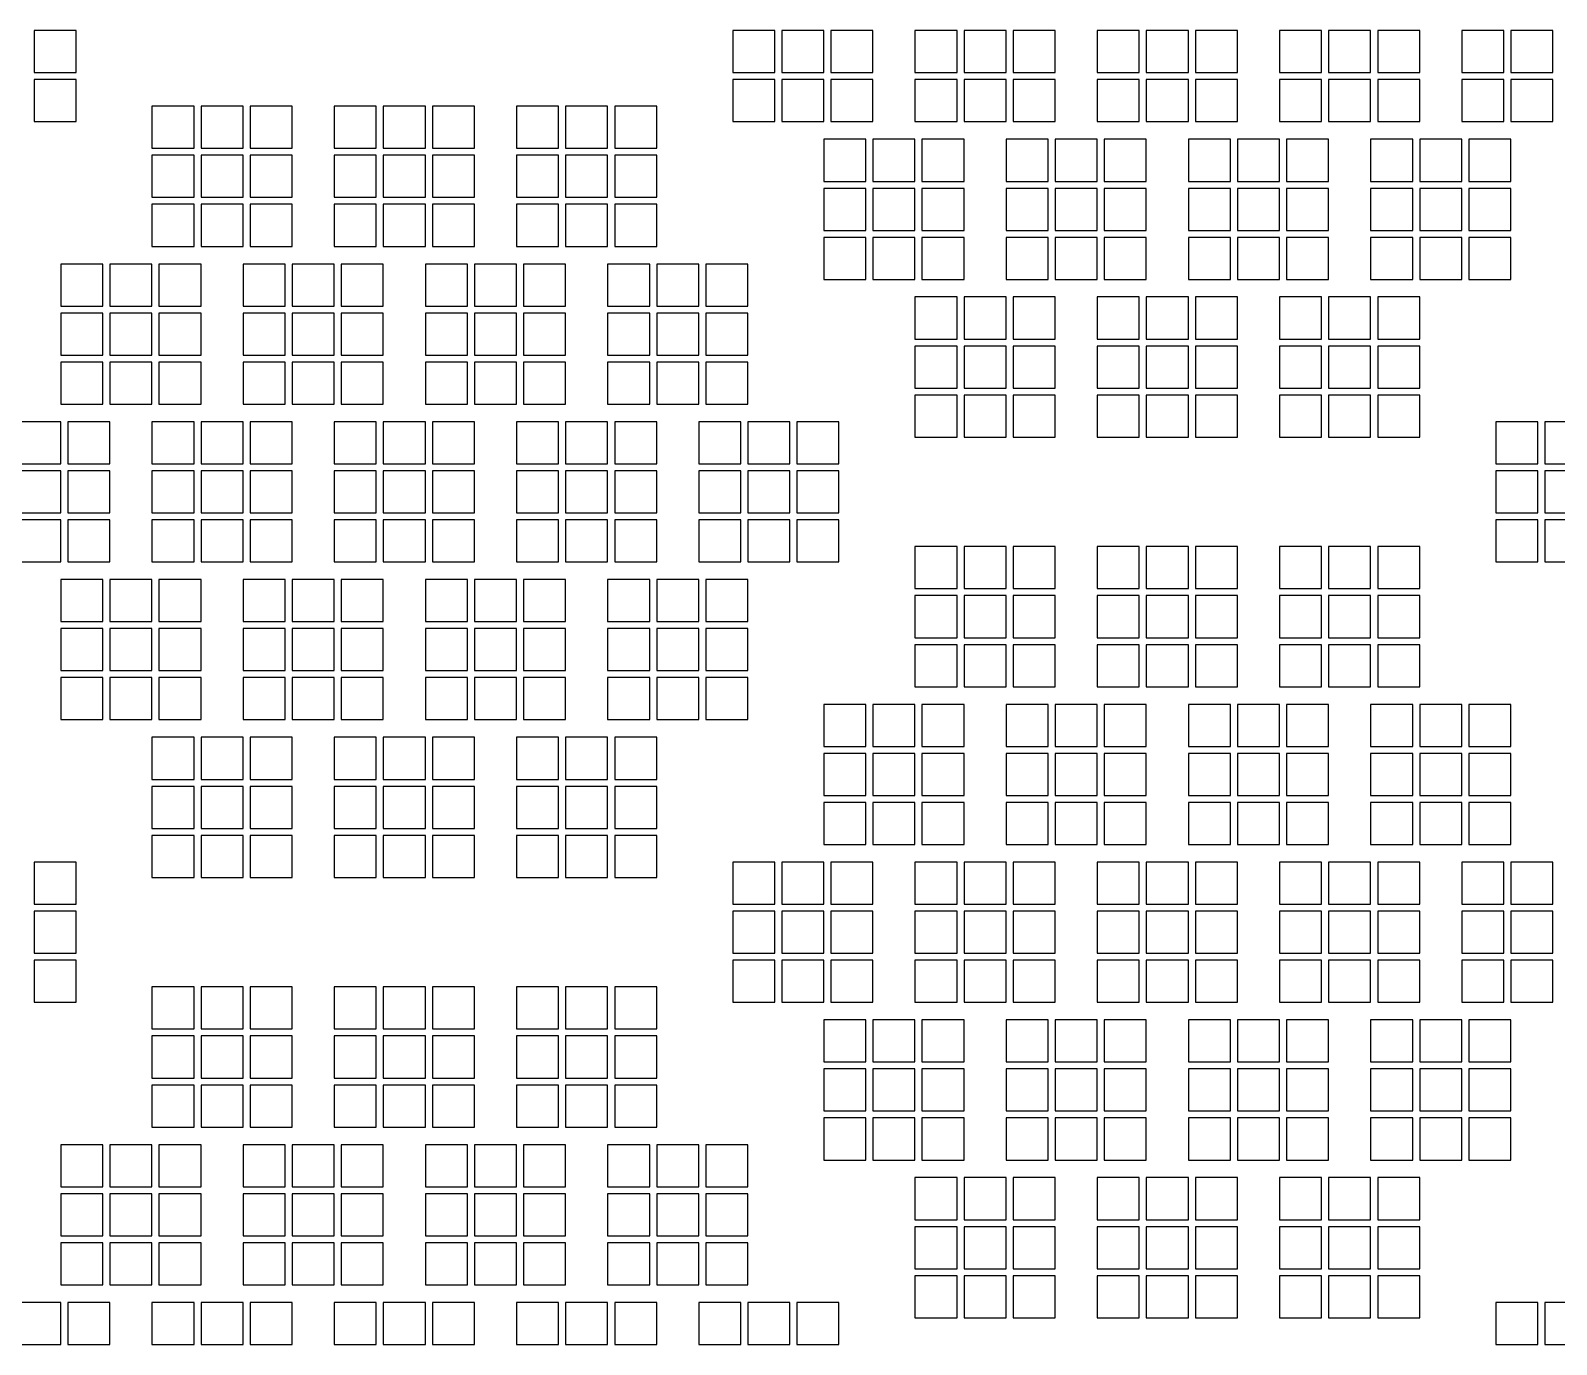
# Model space of a CAD drawing. Extents: x -49 to 54, y -38 to 38.
# Drawn here: x -21.71 to -10.83, y 8.05 to 17.43 of the extents above; entities that cross this region are included whole.
import ezdxf

# ---------------------------------------------------------------- set-up
doc = ezdxf.new("R2010")
doc.units = 0
doc.layers.add('BACK_LAYER', color=5, linetype='CONTINUOUS')

msp = doc.modelspace()

# ---------------------------------------------------------------- linework, layer by layer
at = {"layer": 'BACK_LAYER'}
for points in [[(-21.688, 17.13), (-21.388, 17.13), (-21.388, 17.43), (-21.688, 17.43)], [(-16.705, 17.13), (-16.405, 17.13), (-16.405, 17.43), (-16.705, 17.43)], [(-16.355, 17.13), (-16.055, 17.13), (-16.055, 17.43), (-16.355, 17.43)], [(-16.005, 17.13), (-15.705, 17.13), (-15.705, 17.43), (-16.005, 17.43)], [(-15.405, 17.13), (-15.105, 17.13), (-15.105, 17.43), (-15.405, 17.43)], [(-15.055, 17.13), (-14.755, 17.13), (-14.755, 17.43), (-15.055, 17.43)], [(-14.705, 17.13), (-14.405, 17.13), (-14.405, 17.43), (-14.705, 17.43)], [(-14.105, 17.13), (-13.805, 17.13), (-13.805, 17.43), (-14.105, 17.43)], [(-13.755, 17.13), (-13.455, 17.13), (-13.455, 17.43), (-13.755, 17.43)], [(-13.405, 17.13), (-13.105, 17.13), (-13.105, 17.43), (-13.405, 17.43)], [(-12.805, 17.13), (-12.505, 17.13), (-12.505, 17.43), (-12.805, 17.43)], [(-12.455, 17.13), (-12.155, 17.13), (-12.155, 17.43), (-12.455, 17.43)], [(-12.105, 17.13), (-11.805, 17.13), (-11.805, 17.43), (-12.105, 17.43)], [(-11.505, 17.13), (-11.205, 17.13), (-11.205, 17.43), (-11.505, 17.43)], [(-11.155, 17.13), (-10.855, 17.13), (-10.855, 17.43), (-11.155, 17.43)], [(-21.688, 16.78), (-21.388, 16.78), (-21.388, 17.08), (-21.688, 17.08)], [(-16.705, 16.78), (-16.405, 16.78), (-16.405, 17.08), (-16.705, 17.08)], [(-16.355, 16.78), (-16.055, 16.78), (-16.055, 17.08), (-16.355, 17.08)], [(-16.005, 16.78), (-15.705, 16.78), (-15.705, 17.08), (-16.005, 17.08)], [(-15.405, 16.78), (-15.105, 16.78), (-15.105, 17.08), (-15.405, 17.08)], [(-15.055, 16.78), (-14.755, 16.78), (-14.755, 17.08), (-15.055, 17.08)], [(-14.705, 16.78), (-14.405, 16.78), (-14.405, 17.08), (-14.705, 17.08)], [(-14.105, 16.78), (-13.805, 16.78), (-13.805, 17.08), (-14.105, 17.08)], [(-13.755, 16.78), (-13.455, 16.78), (-13.455, 17.08), (-13.755, 17.08)], [(-13.405, 16.78), (-13.105, 16.78), (-13.105, 17.08), (-13.405, 17.08)], [(-12.805, 16.78), (-12.505, 16.78), (-12.505, 17.08), (-12.805, 17.08)], [(-12.455, 16.78), (-12.155, 16.78), (-12.155, 17.08), (-12.455, 17.08)], [(-12.105, 16.78), (-11.805, 16.78), (-11.805, 17.08), (-12.105, 17.08)], [(-11.505, 16.78), (-11.205, 16.78), (-11.205, 17.08), (-11.505, 17.08)], [(-11.155, 16.78), (-10.855, 16.78), (-10.855, 17.08), (-11.155, 17.08)], [(-20.847, 16.59), (-20.547, 16.59), (-20.547, 16.89), (-20.847, 16.89)], [(-20.497, 16.59), (-20.197, 16.59), (-20.197, 16.89), (-20.497, 16.89)], [(-20.147, 16.59), (-19.847, 16.59), (-19.847, 16.89), (-20.147, 16.89)], [(-19.547, 16.59), (-19.247, 16.59), (-19.247, 16.89), (-19.547, 16.89)], [(-19.197, 16.59), (-18.897, 16.59), (-18.897, 16.89), (-19.197, 16.89)], [(-18.847, 16.59), (-18.547, 16.59), (-18.547, 16.89), (-18.847, 16.89)], [(-18.247, 16.59), (-17.947, 16.59), (-17.947, 16.89), (-18.247, 16.89)], [(-17.897, 16.59), (-17.597, 16.59), (-17.597, 16.89), (-17.897, 16.89)], [(-17.547, 16.59), (-17.247, 16.59), (-17.247, 16.89), (-17.547, 16.89)], [(-16.055, 16.354), (-15.755, 16.354), (-15.755, 16.654), (-16.055, 16.654)], [(-15.705, 16.354), (-15.405, 16.354), (-15.405, 16.654), (-15.705, 16.654)], [(-15.355, 16.354), (-15.055, 16.354), (-15.055, 16.654), (-15.355, 16.654)], [(-14.755, 16.354), (-14.455, 16.354), (-14.455, 16.654), (-14.755, 16.654)], [(-14.405, 16.354), (-14.105, 16.354), (-14.105, 16.654), (-14.405, 16.654)], [(-14.055, 16.354), (-13.755, 16.354), (-13.755, 16.654), (-14.055, 16.654)], [(-13.455, 16.354), (-13.155, 16.354), (-13.155, 16.654), (-13.455, 16.654)], [(-13.105, 16.354), (-12.805, 16.354), (-12.805, 16.654), (-13.105, 16.654)], [(-12.755, 16.354), (-12.455, 16.354), (-12.455, 16.654), (-12.755, 16.654)], [(-12.155, 16.354), (-11.855, 16.354), (-11.855, 16.654), (-12.155, 16.654)], [(-11.805, 16.354), (-11.505, 16.354), (-11.505, 16.654), (-11.805, 16.654)], [(-11.455, 16.354), (-11.155, 16.354), (-11.155, 16.654), (-11.455, 16.654)], [(-20.847, 16.24), (-20.547, 16.24), (-20.547, 16.54), (-20.847, 16.54)], [(-20.497, 16.24), (-20.197, 16.24), (-20.197, 16.54), (-20.497, 16.54)], [(-20.147, 16.24), (-19.847, 16.24), (-19.847, 16.54), (-20.147, 16.54)], [(-19.547, 16.24), (-19.247, 16.24), (-19.247, 16.54), (-19.547, 16.54)], [(-19.197, 16.24), (-18.897, 16.24), (-18.897, 16.54), (-19.197, 16.54)], [(-18.847, 16.24), (-18.547, 16.24), (-18.547, 16.54), (-18.847, 16.54)], [(-18.247, 16.24), (-17.947, 16.24), (-17.947, 16.54), (-18.247, 16.54)], [(-17.897, 16.24), (-17.597, 16.24), (-17.597, 16.54), (-17.897, 16.54)], [(-17.547, 16.24), (-17.247, 16.24), (-17.247, 16.54), (-17.547, 16.54)], [(-16.055, 16.004), (-15.755, 16.004), (-15.755, 16.304), (-16.055, 16.304)], [(-15.705, 16.004), (-15.405, 16.004), (-15.405, 16.304), (-15.705, 16.304)], [(-15.355, 16.004), (-15.055, 16.004), (-15.055, 16.304), (-15.355, 16.304)], [(-14.755, 16.004), (-14.455, 16.004), (-14.455, 16.304), (-14.755, 16.304)], [(-14.405, 16.004), (-14.105, 16.004), (-14.105, 16.304), (-14.405, 16.304)], [(-14.055, 16.004), (-13.755, 16.004), (-13.755, 16.304), (-14.055, 16.304)], [(-13.455, 16.004), (-13.155, 16.004), (-13.155, 16.304), (-13.455, 16.304)], [(-13.105, 16.004), (-12.805, 16.004), (-12.805, 16.304), (-13.105, 16.304)], [(-12.755, 16.004), (-12.455, 16.004), (-12.455, 16.304), (-12.755, 16.304)], [(-12.155, 16.004), (-11.855, 16.004), (-11.855, 16.304), (-12.155, 16.304)], [(-11.805, 16.004), (-11.505, 16.004), (-11.505, 16.304), (-11.805, 16.304)], [(-11.455, 16.004), (-11.155, 16.004), (-11.155, 16.304), (-11.455, 16.304)], [(-20.847, 15.89), (-20.547, 15.89), (-20.547, 16.19), (-20.847, 16.19)], [(-20.497, 15.89), (-20.197, 15.89), (-20.197, 16.19), (-20.497, 16.19)], [(-20.147, 15.89), (-19.847, 15.89), (-19.847, 16.19), (-20.147, 16.19)], [(-19.547, 15.89), (-19.247, 15.89), (-19.247, 16.19), (-19.547, 16.19)], [(-19.197, 15.89), (-18.897, 15.89), (-18.897, 16.19), (-19.197, 16.19)], [(-18.847, 15.89), (-18.547, 15.89), (-18.547, 16.19), (-18.847, 16.19)], [(-18.247, 15.89), (-17.947, 15.89), (-17.947, 16.19), (-18.247, 16.19)], [(-17.897, 15.89), (-17.597, 15.89), (-17.597, 16.19), (-17.897, 16.19)], [(-17.547, 15.89), (-17.247, 15.89), (-17.247, 16.19), (-17.547, 16.19)], [(-16.055, 15.654), (-15.755, 15.654), (-15.755, 15.954), (-16.055, 15.954)], [(-15.705, 15.654), (-15.405, 15.654), (-15.405, 15.954), (-15.705, 15.954)], [(-15.355, 15.654), (-15.055, 15.654), (-15.055, 15.954), (-15.355, 15.954)], [(-14.755, 15.654), (-14.455, 15.654), (-14.455, 15.954), (-14.755, 15.954)], [(-14.405, 15.654), (-14.105, 15.654), (-14.105, 15.954), (-14.405, 15.954)], [(-14.055, 15.654), (-13.755, 15.654), (-13.755, 15.954), (-14.055, 15.954)], [(-13.455, 15.654), (-13.155, 15.654), (-13.155, 15.954), (-13.455, 15.954)], [(-13.105, 15.654), (-12.805, 15.654), (-12.805, 15.954), (-13.105, 15.954)], [(-12.755, 15.654), (-12.455, 15.654), (-12.455, 15.954), (-12.755, 15.954)], [(-12.155, 15.654), (-11.855, 15.654), (-11.855, 15.954), (-12.155, 15.954)], [(-11.805, 15.654), (-11.505, 15.654), (-11.505, 15.954), (-11.805, 15.954)], [(-11.455, 15.654), (-11.155, 15.654), (-11.155, 15.954), (-11.455, 15.954)], [(-21.497, 15.464), (-21.197, 15.464), (-21.197, 15.764), (-21.497, 15.764)], [(-21.147, 15.464), (-20.847, 15.464), (-20.847, 15.764), (-21.147, 15.764)], [(-20.797, 15.464), (-20.497, 15.464), (-20.497, 15.764), (-20.797, 15.764)], [(-20.197, 15.464), (-19.897, 15.464), (-19.897, 15.764), (-20.197, 15.764)], [(-19.847, 15.464), (-19.547, 15.464), (-19.547, 15.764), (-19.847, 15.764)], [(-19.497, 15.464), (-19.197, 15.464), (-19.197, 15.764), (-19.497, 15.764)], [(-18.897, 15.464), (-18.597, 15.464), (-18.597, 15.764), (-18.897, 15.764)], [(-18.547, 15.464), (-18.247, 15.464), (-18.247, 15.764), (-18.547, 15.764)], [(-18.197, 15.464), (-17.897, 15.464), (-17.897, 15.764), (-18.197, 15.764)], [(-17.597, 15.464), (-17.297, 15.464), (-17.297, 15.764), (-17.597, 15.764)], [(-17.247, 15.464), (-16.947, 15.464), (-16.947, 15.764), (-17.247, 15.764)], [(-16.897, 15.464), (-16.597, 15.464), (-16.597, 15.764), (-16.897, 15.764)], [(-15.405, 15.229), (-15.105, 15.229), (-15.105, 15.529), (-15.405, 15.529)], [(-15.055, 15.229), (-14.755, 15.229), (-14.755, 15.529), (-15.055, 15.529)], [(-14.705, 15.229), (-14.405, 15.229), (-14.405, 15.529), (-14.705, 15.529)], [(-14.105, 15.229), (-13.805, 15.229), (-13.805, 15.529), (-14.105, 15.529)], [(-13.755, 15.229), (-13.455, 15.229), (-13.455, 15.529), (-13.755, 15.529)], [(-13.405, 15.229), (-13.105, 15.229), (-13.105, 15.529), (-13.405, 15.529)], [(-12.805, 15.229), (-12.505, 15.229), (-12.505, 15.529), (-12.805, 15.529)], [(-12.455, 15.229), (-12.155, 15.229), (-12.155, 15.529), (-12.455, 15.529)], [(-12.105, 15.229), (-11.805, 15.229), (-11.805, 15.529), (-12.105, 15.529)], [(-21.497, 15.114), (-21.197, 15.114), (-21.197, 15.414), (-21.497, 15.414)], [(-21.147, 15.114), (-20.847, 15.114), (-20.847, 15.414), (-21.147, 15.414)], [(-20.797, 15.114), (-20.497, 15.114), (-20.497, 15.414), (-20.797, 15.414)], [(-20.197, 15.114), (-19.897, 15.114), (-19.897, 15.414), (-20.197, 15.414)], [(-19.847, 15.114), (-19.547, 15.114), (-19.547, 15.414), (-19.847, 15.414)], [(-19.497, 15.114), (-19.197, 15.114), (-19.197, 15.414), (-19.497, 15.414)], [(-18.897, 15.114), (-18.597, 15.114), (-18.597, 15.414), (-18.897, 15.414)], [(-18.547, 15.114), (-18.247, 15.114), (-18.247, 15.414), (-18.547, 15.414)], [(-18.197, 15.114), (-17.897, 15.114), (-17.897, 15.414), (-18.197, 15.414)], [(-17.597, 15.114), (-17.297, 15.114), (-17.297, 15.414), (-17.597, 15.414)], [(-17.247, 15.114), (-16.947, 15.114), (-16.947, 15.414), (-17.247, 15.414)], [(-16.897, 15.114), (-16.597, 15.114), (-16.597, 15.414), (-16.897, 15.414)], [(-15.405, 14.879), (-15.105, 14.879), (-15.105, 15.179), (-15.405, 15.179)], [(-15.055, 14.879), (-14.755, 14.879), (-14.755, 15.179), (-15.055, 15.179)], [(-14.705, 14.879), (-14.405, 14.879), (-14.405, 15.179), (-14.705, 15.179)], [(-14.105, 14.879), (-13.805, 14.879), (-13.805, 15.179), (-14.105, 15.179)], [(-13.755, 14.879), (-13.455, 14.879), (-13.455, 15.179), (-13.755, 15.179)], [(-13.405, 14.879), (-13.105, 14.879), (-13.105, 15.179), (-13.405, 15.179)], [(-12.805, 14.879), (-12.505, 14.879), (-12.505, 15.179), (-12.805, 15.179)], [(-12.455, 14.879), (-12.155, 14.879), (-12.155, 15.179), (-12.455, 15.179)], [(-12.105, 14.879), (-11.805, 14.879), (-11.805, 15.179), (-12.105, 15.179)], [(-21.497, 14.764), (-21.197, 14.764), (-21.197, 15.064), (-21.497, 15.064)], [(-21.147, 14.764), (-20.847, 14.764), (-20.847, 15.064), (-21.147, 15.064)], [(-20.797, 14.764), (-20.497, 14.764), (-20.497, 15.064), (-20.797, 15.064)], [(-20.197, 14.764), (-19.897, 14.764), (-19.897, 15.064), (-20.197, 15.064)], [(-19.847, 14.764), (-19.547, 14.764), (-19.547, 15.064), (-19.847, 15.064)], [(-19.497, 14.764), (-19.197, 14.764), (-19.197, 15.064), (-19.497, 15.064)], [(-18.897, 14.764), (-18.597, 14.764), (-18.597, 15.064), (-18.897, 15.064)], [(-18.547, 14.764), (-18.247, 14.764), (-18.247, 15.064), (-18.547, 15.064)], [(-18.197, 14.764), (-17.897, 14.764), (-17.897, 15.064), (-18.197, 15.064)], [(-17.597, 14.764), (-17.297, 14.764), (-17.297, 15.064), (-17.597, 15.064)], [(-17.247, 14.764), (-16.947, 14.764), (-16.947, 15.064), (-17.247, 15.064)], [(-16.897, 14.764), (-16.597, 14.764), (-16.597, 15.064), (-16.897, 15.064)], [(-15.405, 14.529), (-15.105, 14.529), (-15.105, 14.829), (-15.405, 14.829)], [(-15.055, 14.529), (-14.755, 14.529), (-14.755, 14.829), (-15.055, 14.829)], [(-14.705, 14.529), (-14.405, 14.529), (-14.405, 14.829), (-14.705, 14.829)], [(-14.105, 14.529), (-13.805, 14.529), (-13.805, 14.829), (-14.105, 14.829)], [(-13.755, 14.529), (-13.455, 14.529), (-13.455, 14.829), (-13.755, 14.829)], [(-13.405, 14.529), (-13.105, 14.529), (-13.105, 14.829), (-13.405, 14.829)], [(-12.805, 14.529), (-12.505, 14.529), (-12.505, 14.829), (-12.805, 14.829)], [(-12.455, 14.529), (-12.155, 14.529), (-12.155, 14.829), (-12.455, 14.829)], [(-12.105, 14.529), (-11.805, 14.529), (-11.805, 14.829), (-12.105, 14.829)], [(-21.797, 14.338), (-21.497, 14.338), (-21.497, 14.638), (-21.797, 14.638)], [(-21.447, 14.338), (-21.147, 14.338), (-21.147, 14.638), (-21.447, 14.638)], [(-20.847, 14.338), (-20.547, 14.338), (-20.547, 14.638), (-20.847, 14.638)], [(-20.497, 14.338), (-20.197, 14.338), (-20.197, 14.638), (-20.497, 14.638)], [(-20.147, 14.338), (-19.847, 14.338), (-19.847, 14.638), (-20.147, 14.638)], [(-19.547, 14.338), (-19.247, 14.338), (-19.247, 14.638), (-19.547, 14.638)], [(-19.197, 14.338), (-18.897, 14.338), (-18.897, 14.638), (-19.197, 14.638)], [(-18.847, 14.338), (-18.547, 14.338), (-18.547, 14.638), (-18.847, 14.638)], [(-18.247, 14.338), (-17.947, 14.338), (-17.947, 14.638), (-18.247, 14.638)], [(-17.897, 14.338), (-17.597, 14.338), (-17.597, 14.638), (-17.897, 14.638)], [(-17.547, 14.338), (-17.247, 14.338), (-17.247, 14.638), (-17.547, 14.638)], [(-16.947, 14.338), (-16.647, 14.338), (-16.647, 14.638), (-16.947, 14.638)], [(-16.597, 14.338), (-16.297, 14.338), (-16.297, 14.638), (-16.597, 14.638)], [(-16.247, 14.338), (-15.947, 14.338), (-15.947, 14.638), (-16.247, 14.638)], [(-11.263, 14.338), (-10.963, 14.338), (-10.963, 14.638), (-11.263, 14.638)], [(-10.913, 14.338), (-10.613, 14.338), (-10.613, 14.638), (-10.913, 14.638)], [(-21.797, 13.988), (-21.497, 13.988), (-21.497, 14.288), (-21.797, 14.288)], [(-21.447, 13.988), (-21.147, 13.988), (-21.147, 14.288), (-21.447, 14.288)], [(-20.847, 13.988), (-20.547, 13.988), (-20.547, 14.288), (-20.847, 14.288)], [(-20.497, 13.988), (-20.197, 13.988), (-20.197, 14.288), (-20.497, 14.288)], [(-20.147, 13.988), (-19.847, 13.988), (-19.847, 14.288), (-20.147, 14.288)], [(-19.547, 13.988), (-19.247, 13.988), (-19.247, 14.288), (-19.547, 14.288)], [(-19.197, 13.988), (-18.897, 13.988), (-18.897, 14.288), (-19.197, 14.288)], [(-18.847, 13.988), (-18.547, 13.988), (-18.547, 14.288), (-18.847, 14.288)], [(-18.247, 13.988), (-17.947, 13.988), (-17.947, 14.288), (-18.247, 14.288)], [(-17.897, 13.988), (-17.597, 13.988), (-17.597, 14.288), (-17.897, 14.288)], [(-17.547, 13.988), (-17.247, 13.988), (-17.247, 14.288), (-17.547, 14.288)], [(-16.947, 13.988), (-16.647, 13.988), (-16.647, 14.288), (-16.947, 14.288)], [(-16.597, 13.988), (-16.297, 13.988), (-16.297, 14.288), (-16.597, 14.288)], [(-16.247, 13.988), (-15.947, 13.988), (-15.947, 14.288), (-16.247, 14.288)], [(-11.263, 13.988), (-10.963, 13.988), (-10.963, 14.288), (-11.263, 14.288)], [(-10.913, 13.988), (-10.613, 13.988), (-10.613, 14.288), (-10.913, 14.288)], [(-21.797, 13.638), (-21.497, 13.638), (-21.497, 13.938), (-21.797, 13.938)], [(-21.447, 13.638), (-21.147, 13.638), (-21.147, 13.938), (-21.447, 13.938)], [(-20.847, 13.638), (-20.547, 13.638), (-20.547, 13.938), (-20.847, 13.938)], [(-20.497, 13.638), (-20.197, 13.638), (-20.197, 13.938), (-20.497, 13.938)], [(-20.147, 13.638), (-19.847, 13.638), (-19.847, 13.938), (-20.147, 13.938)], [(-19.547, 13.638), (-19.247, 13.638), (-19.247, 13.938), (-19.547, 13.938)], [(-19.197, 13.638), (-18.897, 13.638), (-18.897, 13.938), (-19.197, 13.938)], [(-18.847, 13.638), (-18.547, 13.638), (-18.547, 13.938), (-18.847, 13.938)], [(-18.247, 13.638), (-17.947, 13.638), (-17.947, 13.938), (-18.247, 13.938)], [(-17.897, 13.638), (-17.597, 13.638), (-17.597, 13.938), (-17.897, 13.938)], [(-17.547, 13.638), (-17.247, 13.638), (-17.247, 13.938), (-17.547, 13.938)], [(-16.947, 13.638), (-16.647, 13.638), (-16.647, 13.938), (-16.947, 13.938)], [(-16.597, 13.638), (-16.297, 13.638), (-16.297, 13.938), (-16.597, 13.938)], [(-16.247, 13.638), (-15.947, 13.638), (-15.947, 13.938), (-16.247, 13.938)], [(-11.263, 13.638), (-10.963, 13.638), (-10.963, 13.938), (-11.263, 13.938)], [(-10.913, 13.638), (-10.613, 13.638), (-10.613, 13.938), (-10.913, 13.938)], [(-15.405, 13.448), (-15.105, 13.448), (-15.105, 13.748), (-15.405, 13.748)], [(-15.055, 13.448), (-14.755, 13.448), (-14.755, 13.748), (-15.055, 13.748)], [(-14.705, 13.448), (-14.405, 13.448), (-14.405, 13.748), (-14.705, 13.748)], [(-14.105, 13.448), (-13.805, 13.448), (-13.805, 13.748), (-14.105, 13.748)], [(-13.755, 13.448), (-13.455, 13.448), (-13.455, 13.748), (-13.755, 13.748)], [(-13.405, 13.448), (-13.105, 13.448), (-13.105, 13.748), (-13.405, 13.748)], [(-12.805, 13.448), (-12.505, 13.448), (-12.505, 13.748), (-12.805, 13.748)], [(-12.455, 13.448), (-12.155, 13.448), (-12.155, 13.748), (-12.455, 13.748)], [(-12.105, 13.448), (-11.805, 13.448), (-11.805, 13.748), (-12.105, 13.748)], [(-21.497, 13.213), (-21.197, 13.213), (-21.197, 13.513), (-21.497, 13.513)], [(-21.147, 13.213), (-20.847, 13.213), (-20.847, 13.513), (-21.147, 13.513)], [(-20.797, 13.213), (-20.497, 13.213), (-20.497, 13.513), (-20.797, 13.513)], [(-20.197, 13.213), (-19.897, 13.213), (-19.897, 13.513), (-20.197, 13.513)], [(-19.847, 13.213), (-19.547, 13.213), (-19.547, 13.513), (-19.847, 13.513)], [(-19.497, 13.213), (-19.197, 13.213), (-19.197, 13.513), (-19.497, 13.513)], [(-18.897, 13.213), (-18.597, 13.213), (-18.597, 13.513), (-18.897, 13.513)], [(-18.547, 13.213), (-18.247, 13.213), (-18.247, 13.513), (-18.547, 13.513)], [(-18.197, 13.213), (-17.897, 13.213), (-17.897, 13.513), (-18.197, 13.513)], [(-17.597, 13.213), (-17.297, 13.213), (-17.297, 13.513), (-17.597, 13.513)], [(-17.247, 13.213), (-16.947, 13.213), (-16.947, 13.513), (-17.247, 13.513)], [(-16.897, 13.213), (-16.597, 13.213), (-16.597, 13.513), (-16.897, 13.513)], [(-15.405, 13.098), (-15.105, 13.098), (-15.105, 13.398), (-15.405, 13.398)], [(-15.055, 13.098), (-14.755, 13.098), (-14.755, 13.398), (-15.055, 13.398)], [(-14.705, 13.098), (-14.405, 13.098), (-14.405, 13.398), (-14.705, 13.398)], [(-14.105, 13.098), (-13.805, 13.098), (-13.805, 13.398), (-14.105, 13.398)], [(-13.755, 13.098), (-13.455, 13.098), (-13.455, 13.398), (-13.755, 13.398)], [(-13.405, 13.098), (-13.105, 13.098), (-13.105, 13.398), (-13.405, 13.398)], [(-12.805, 13.098), (-12.505, 13.098), (-12.505, 13.398), (-12.805, 13.398)], [(-12.455, 13.098), (-12.155, 13.098), (-12.155, 13.398), (-12.455, 13.398)], [(-12.105, 13.098), (-11.805, 13.098), (-11.805, 13.398), (-12.105, 13.398)], [(-21.497, 12.863), (-21.197, 12.863), (-21.197, 13.163), (-21.497, 13.163)], [(-21.147, 12.863), (-20.847, 12.863), (-20.847, 13.163), (-21.147, 13.163)], [(-20.797, 12.863), (-20.497, 12.863), (-20.497, 13.163), (-20.797, 13.163)], [(-20.197, 12.863), (-19.897, 12.863), (-19.897, 13.163), (-20.197, 13.163)], [(-19.847, 12.863), (-19.547, 12.863), (-19.547, 13.163), (-19.847, 13.163)], [(-19.497, 12.863), (-19.197, 12.863), (-19.197, 13.163), (-19.497, 13.163)], [(-18.897, 12.863), (-18.597, 12.863), (-18.597, 13.163), (-18.897, 13.163)], [(-18.547, 12.863), (-18.247, 12.863), (-18.247, 13.163), (-18.547, 13.163)], [(-18.197, 12.863), (-17.897, 12.863), (-17.897, 13.163), (-18.197, 13.163)], [(-17.597, 12.863), (-17.297, 12.863), (-17.297, 13.163), (-17.597, 13.163)], [(-17.247, 12.863), (-16.947, 12.863), (-16.947, 13.163), (-17.247, 13.163)], [(-16.897, 12.863), (-16.597, 12.863), (-16.597, 13.163), (-16.897, 13.163)], [(-15.405, 12.748), (-15.105, 12.748), (-15.105, 13.048), (-15.405, 13.048)], [(-15.055, 12.748), (-14.755, 12.748), (-14.755, 13.048), (-15.055, 13.048)], [(-14.705, 12.748), (-14.405, 12.748), (-14.405, 13.048), (-14.705, 13.048)], [(-14.105, 12.748), (-13.805, 12.748), (-13.805, 13.048), (-14.105, 13.048)], [(-13.755, 12.748), (-13.455, 12.748), (-13.455, 13.048), (-13.755, 13.048)], [(-13.405, 12.748), (-13.105, 12.748), (-13.105, 13.048), (-13.405, 13.048)], [(-12.805, 12.748), (-12.505, 12.748), (-12.505, 13.048), (-12.805, 13.048)], [(-12.455, 12.748), (-12.155, 12.748), (-12.155, 13.048), (-12.455, 13.048)], [(-12.105, 12.748), (-11.805, 12.748), (-11.805, 13.048), (-12.105, 13.048)], [(-21.497, 12.513), (-21.197, 12.513), (-21.197, 12.813), (-21.497, 12.813)], [(-21.147, 12.513), (-20.847, 12.513), (-20.847, 12.813), (-21.147, 12.813)], [(-20.797, 12.513), (-20.497, 12.513), (-20.497, 12.813), (-20.797, 12.813)], [(-20.197, 12.513), (-19.897, 12.513), (-19.897, 12.813), (-20.197, 12.813)], [(-19.847, 12.513), (-19.547, 12.513), (-19.547, 12.813), (-19.847, 12.813)], [(-19.497, 12.513), (-19.197, 12.513), (-19.197, 12.813), (-19.497, 12.813)], [(-18.897, 12.513), (-18.597, 12.513), (-18.597, 12.813), (-18.897, 12.813)], [(-18.547, 12.513), (-18.247, 12.513), (-18.247, 12.813), (-18.547, 12.813)], [(-18.197, 12.513), (-17.897, 12.513), (-17.897, 12.813), (-18.197, 12.813)], [(-17.597, 12.513), (-17.297, 12.513), (-17.297, 12.813), (-17.597, 12.813)], [(-17.247, 12.513), (-16.947, 12.513), (-16.947, 12.813), (-17.247, 12.813)], [(-16.897, 12.513), (-16.597, 12.513), (-16.597, 12.813), (-16.897, 12.813)], [(-16.055, 12.322), (-15.755, 12.322), (-15.755, 12.622), (-16.055, 12.622)], [(-15.705, 12.322), (-15.405, 12.322), (-15.405, 12.622), (-15.705, 12.622)], [(-15.355, 12.322), (-15.055, 12.322), (-15.055, 12.622), (-15.355, 12.622)], [(-14.755, 12.322), (-14.455, 12.322), (-14.455, 12.622), (-14.755, 12.622)], [(-14.405, 12.322), (-14.105, 12.322), (-14.105, 12.622), (-14.405, 12.622)], [(-14.055, 12.322), (-13.755, 12.322), (-13.755, 12.622), (-14.055, 12.622)], [(-13.455, 12.322), (-13.155, 12.322), (-13.155, 12.622), (-13.455, 12.622)], [(-13.105, 12.322), (-12.805, 12.322), (-12.805, 12.622), (-13.105, 12.622)], [(-12.755, 12.322), (-12.455, 12.322), (-12.455, 12.622), (-12.755, 12.622)], [(-12.155, 12.322), (-11.855, 12.322), (-11.855, 12.622), (-12.155, 12.622)], [(-11.805, 12.322), (-11.505, 12.322), (-11.505, 12.622), (-11.805, 12.622)], [(-11.455, 12.322), (-11.155, 12.322), (-11.155, 12.622), (-11.455, 12.622)], [(-20.847, 12.087), (-20.547, 12.087), (-20.547, 12.387), (-20.847, 12.387)], [(-20.497, 12.087), (-20.197, 12.087), (-20.197, 12.387), (-20.497, 12.387)], [(-20.147, 12.087), (-19.847, 12.087), (-19.847, 12.387), (-20.147, 12.387)], [(-19.547, 12.087), (-19.247, 12.087), (-19.247, 12.387), (-19.547, 12.387)], [(-19.197, 12.087), (-18.897, 12.087), (-18.897, 12.387), (-19.197, 12.387)], [(-18.847, 12.087), (-18.547, 12.087), (-18.547, 12.387), (-18.847, 12.387)], [(-18.247, 12.087), (-17.947, 12.087), (-17.947, 12.387), (-18.247, 12.387)], [(-17.897, 12.087), (-17.597, 12.087), (-17.597, 12.387), (-17.897, 12.387)], [(-17.547, 12.087), (-17.247, 12.087), (-17.247, 12.387), (-17.547, 12.387)], [(-16.055, 11.972), (-15.755, 11.972), (-15.755, 12.272), (-16.055, 12.272)], [(-15.705, 11.972), (-15.405, 11.972), (-15.405, 12.272), (-15.705, 12.272)], [(-15.355, 11.972), (-15.055, 11.972), (-15.055, 12.272), (-15.355, 12.272)], [(-14.755, 11.972), (-14.455, 11.972), (-14.455, 12.272), (-14.755, 12.272)], [(-14.405, 11.972), (-14.105, 11.972), (-14.105, 12.272), (-14.405, 12.272)], [(-14.055, 11.972), (-13.755, 11.972), (-13.755, 12.272), (-14.055, 12.272)], [(-13.455, 11.972), (-13.155, 11.972), (-13.155, 12.272), (-13.455, 12.272)], [(-13.105, 11.972), (-12.805, 11.972), (-12.805, 12.272), (-13.105, 12.272)], [(-12.755, 11.972), (-12.455, 11.972), (-12.455, 12.272), (-12.755, 12.272)], [(-12.155, 11.972), (-11.855, 11.972), (-11.855, 12.272), (-12.155, 12.272)], [(-11.805, 11.972), (-11.505, 11.972), (-11.505, 12.272), (-11.805, 12.272)], [(-11.455, 11.972), (-11.155, 11.972), (-11.155, 12.272), (-11.455, 12.272)], [(-20.847, 11.737), (-20.547, 11.737), (-20.547, 12.037), (-20.847, 12.037)], [(-20.497, 11.737), (-20.197, 11.737), (-20.197, 12.037), (-20.497, 12.037)], [(-20.147, 11.737), (-19.847, 11.737), (-19.847, 12.037), (-20.147, 12.037)], [(-19.547, 11.737), (-19.247, 11.737), (-19.247, 12.037), (-19.547, 12.037)], [(-19.197, 11.737), (-18.897, 11.737), (-18.897, 12.037), (-19.197, 12.037)], [(-18.847, 11.737), (-18.547, 11.737), (-18.547, 12.037), (-18.847, 12.037)], [(-18.247, 11.737), (-17.947, 11.737), (-17.947, 12.037), (-18.247, 12.037)], [(-17.897, 11.737), (-17.597, 11.737), (-17.597, 12.037), (-17.897, 12.037)], [(-17.547, 11.737), (-17.247, 11.737), (-17.247, 12.037), (-17.547, 12.037)], [(-16.055, 11.622), (-15.755, 11.622), (-15.755, 11.922), (-16.055, 11.922)], [(-15.705, 11.622), (-15.405, 11.622), (-15.405, 11.922), (-15.705, 11.922)], [(-15.355, 11.622), (-15.055, 11.622), (-15.055, 11.922), (-15.355, 11.922)], [(-14.755, 11.622), (-14.455, 11.622), (-14.455, 11.922), (-14.755, 11.922)], [(-14.405, 11.622), (-14.105, 11.622), (-14.105, 11.922), (-14.405, 11.922)], [(-14.055, 11.622), (-13.755, 11.622), (-13.755, 11.922), (-14.055, 11.922)], [(-13.455, 11.622), (-13.155, 11.622), (-13.155, 11.922), (-13.455, 11.922)], [(-13.105, 11.622), (-12.805, 11.622), (-12.805, 11.922), (-13.105, 11.922)], [(-12.755, 11.622), (-12.455, 11.622), (-12.455, 11.922), (-12.755, 11.922)], [(-12.155, 11.622), (-11.855, 11.622), (-11.855, 11.922), (-12.155, 11.922)], [(-11.805, 11.622), (-11.505, 11.622), (-11.505, 11.922), (-11.805, 11.922)], [(-11.455, 11.622), (-11.155, 11.622), (-11.155, 11.922), (-11.455, 11.922)], [(-20.847, 11.387), (-20.547, 11.387), (-20.547, 11.687), (-20.847, 11.687)], [(-20.497, 11.387), (-20.197, 11.387), (-20.197, 11.687), (-20.497, 11.687)], [(-20.147, 11.387), (-19.847, 11.387), (-19.847, 11.687), (-20.147, 11.687)], [(-19.547, 11.387), (-19.247, 11.387), (-19.247, 11.687), (-19.547, 11.687)], [(-19.197, 11.387), (-18.897, 11.387), (-18.897, 11.687), (-19.197, 11.687)], [(-18.847, 11.387), (-18.547, 11.387), (-18.547, 11.687), (-18.847, 11.687)], [(-18.247, 11.387), (-17.947, 11.387), (-17.947, 11.687), (-18.247, 11.687)], [(-17.897, 11.387), (-17.597, 11.387), (-17.597, 11.687), (-17.897, 11.687)], [(-17.547, 11.387), (-17.247, 11.387), (-17.247, 11.687), (-17.547, 11.687)], [(-21.688, 11.197), (-21.388, 11.197), (-21.388, 11.497), (-21.688, 11.497)], [(-16.705, 11.197), (-16.405, 11.197), (-16.405, 11.497), (-16.705, 11.497)], [(-16.355, 11.197), (-16.055, 11.197), (-16.055, 11.497), (-16.355, 11.497)], [(-16.005, 11.197), (-15.705, 11.197), (-15.705, 11.497), (-16.005, 11.497)], [(-15.405, 11.197), (-15.105, 11.197), (-15.105, 11.497), (-15.405, 11.497)], [(-15.055, 11.197), (-14.755, 11.197), (-14.755, 11.497), (-15.055, 11.497)], [(-14.705, 11.197), (-14.405, 11.197), (-14.405, 11.497), (-14.705, 11.497)], [(-14.105, 11.197), (-13.805, 11.197), (-13.805, 11.497), (-14.105, 11.497)], [(-13.755, 11.197), (-13.455, 11.197), (-13.455, 11.497), (-13.755, 11.497)], [(-13.405, 11.197), (-13.105, 11.197), (-13.105, 11.497), (-13.405, 11.497)], [(-12.805, 11.197), (-12.505, 11.197), (-12.505, 11.497), (-12.805, 11.497)], [(-12.455, 11.197), (-12.155, 11.197), (-12.155, 11.497), (-12.455, 11.497)], [(-12.105, 11.197), (-11.805, 11.197), (-11.805, 11.497), (-12.105, 11.497)], [(-11.505, 11.197), (-11.205, 11.197), (-11.205, 11.497), (-11.505, 11.497)], [(-11.155, 11.197), (-10.855, 11.197), (-10.855, 11.497), (-11.155, 11.497)], [(-21.688, 10.847), (-21.388, 10.847), (-21.388, 11.147), (-21.688, 11.147)], [(-16.705, 10.847), (-16.405, 10.847), (-16.405, 11.147), (-16.705, 11.147)], [(-16.355, 10.847), (-16.055, 10.847), (-16.055, 11.147), (-16.355, 11.147)], [(-16.005, 10.847), (-15.705, 10.847), (-15.705, 11.147), (-16.005, 11.147)], [(-15.405, 10.847), (-15.105, 10.847), (-15.105, 11.147), (-15.405, 11.147)], [(-15.055, 10.847), (-14.755, 10.847), (-14.755, 11.147), (-15.055, 11.147)], [(-14.705, 10.847), (-14.405, 10.847), (-14.405, 11.147), (-14.705, 11.147)], [(-14.105, 10.847), (-13.805, 10.847), (-13.805, 11.147), (-14.105, 11.147)], [(-13.755, 10.847), (-13.455, 10.847), (-13.455, 11.147), (-13.755, 11.147)], [(-13.405, 10.847), (-13.105, 10.847), (-13.105, 11.147), (-13.405, 11.147)], [(-12.805, 10.847), (-12.505, 10.847), (-12.505, 11.147), (-12.805, 11.147)], [(-12.455, 10.847), (-12.155, 10.847), (-12.155, 11.147), (-12.455, 11.147)], [(-12.105, 10.847), (-11.805, 10.847), (-11.805, 11.147), (-12.105, 11.147)], [(-11.505, 10.847), (-11.205, 10.847), (-11.205, 11.147), (-11.505, 11.147)], [(-11.155, 10.847), (-10.855, 10.847), (-10.855, 11.147), (-11.155, 11.147)], [(-21.688, 10.497), (-21.388, 10.497), (-21.388, 10.797), (-21.688, 10.797)], [(-16.705, 10.497), (-16.405, 10.497), (-16.405, 10.797), (-16.705, 10.797)], [(-16.355, 10.497), (-16.055, 10.497), (-16.055, 10.797), (-16.355, 10.797)], [(-16.005, 10.497), (-15.705, 10.497), (-15.705, 10.797), (-16.005, 10.797)], [(-15.405, 10.497), (-15.105, 10.497), (-15.105, 10.797), (-15.405, 10.797)], [(-15.055, 10.497), (-14.755, 10.497), (-14.755, 10.797), (-15.055, 10.797)], [(-14.705, 10.497), (-14.405, 10.497), (-14.405, 10.797), (-14.705, 10.797)], [(-14.105, 10.497), (-13.805, 10.497), (-13.805, 10.797), (-14.105, 10.797)], [(-13.755, 10.497), (-13.455, 10.497), (-13.455, 10.797), (-13.755, 10.797)], [(-13.405, 10.497), (-13.105, 10.497), (-13.105, 10.797), (-13.405, 10.797)], [(-12.805, 10.497), (-12.505, 10.497), (-12.505, 10.797), (-12.805, 10.797)], [(-12.455, 10.497), (-12.155, 10.497), (-12.155, 10.797), (-12.455, 10.797)], [(-12.105, 10.497), (-11.805, 10.497), (-11.805, 10.797), (-12.105, 10.797)], [(-11.505, 10.497), (-11.205, 10.497), (-11.205, 10.797), (-11.505, 10.797)], [(-11.155, 10.497), (-10.855, 10.497), (-10.855, 10.797), (-11.155, 10.797)], [(-20.847, 10.306), (-20.547, 10.306), (-20.547, 10.606), (-20.847, 10.606)], [(-20.497, 10.306), (-20.197, 10.306), (-20.197, 10.606), (-20.497, 10.606)], [(-20.147, 10.306), (-19.847, 10.306), (-19.847, 10.606), (-20.147, 10.606)], [(-19.547, 10.306), (-19.247, 10.306), (-19.247, 10.606), (-19.547, 10.606)], [(-19.197, 10.306), (-18.897, 10.306), (-18.897, 10.606), (-19.197, 10.606)], [(-18.847, 10.306), (-18.547, 10.306), (-18.547, 10.606), (-18.847, 10.606)], [(-18.247, 10.306), (-17.947, 10.306), (-17.947, 10.606), (-18.247, 10.606)], [(-17.897, 10.306), (-17.597, 10.306), (-17.597, 10.606), (-17.897, 10.606)], [(-17.547, 10.306), (-17.247, 10.306), (-17.247, 10.606), (-17.547, 10.606)], [(-16.055, 10.071), (-15.755, 10.071), (-15.755, 10.371), (-16.055, 10.371)], [(-15.705, 10.071), (-15.405, 10.071), (-15.405, 10.371), (-15.705, 10.371)], [(-15.355, 10.071), (-15.055, 10.071), (-15.055, 10.371), (-15.355, 10.371)], [(-14.755, 10.071), (-14.455, 10.071), (-14.455, 10.371), (-14.755, 10.371)], [(-14.405, 10.071), (-14.105, 10.071), (-14.105, 10.371), (-14.405, 10.371)], [(-14.055, 10.071), (-13.755, 10.071), (-13.755, 10.371), (-14.055, 10.371)], [(-13.455, 10.071), (-13.155, 10.071), (-13.155, 10.371), (-13.455, 10.371)], [(-13.105, 10.071), (-12.805, 10.071), (-12.805, 10.371), (-13.105, 10.371)], [(-12.755, 10.071), (-12.455, 10.071), (-12.455, 10.371), (-12.755, 10.371)], [(-12.155, 10.071), (-11.855, 10.071), (-11.855, 10.371), (-12.155, 10.371)], [(-11.805, 10.071), (-11.505, 10.071), (-11.505, 10.371), (-11.805, 10.371)], [(-11.455, 10.071), (-11.155, 10.071), (-11.155, 10.371), (-11.455, 10.371)], [(-20.847, 9.956), (-20.547, 9.956), (-20.547, 10.256), (-20.847, 10.256)], [(-20.497, 9.956), (-20.197, 9.956), (-20.197, 10.256), (-20.497, 10.256)], [(-20.147, 9.956), (-19.847, 9.956), (-19.847, 10.256), (-20.147, 10.256)], [(-19.547, 9.956), (-19.247, 9.956), (-19.247, 10.256), (-19.547, 10.256)], [(-19.197, 9.956), (-18.897, 9.956), (-18.897, 10.256), (-19.197, 10.256)], [(-18.847, 9.956), (-18.547, 9.956), (-18.547, 10.256), (-18.847, 10.256)], [(-18.247, 9.956), (-17.947, 9.956), (-17.947, 10.256), (-18.247, 10.256)], [(-17.897, 9.956), (-17.597, 9.956), (-17.597, 10.256), (-17.897, 10.256)], [(-17.547, 9.956), (-17.247, 9.956), (-17.247, 10.256), (-17.547, 10.256)], [(-16.055, 9.721), (-15.755, 9.721), (-15.755, 10.021), (-16.055, 10.021)], [(-15.705, 9.721), (-15.405, 9.721), (-15.405, 10.021), (-15.705, 10.021)], [(-15.355, 9.721), (-15.055, 9.721), (-15.055, 10.021), (-15.355, 10.021)], [(-14.755, 9.721), (-14.455, 9.721), (-14.455, 10.021), (-14.755, 10.021)], [(-14.405, 9.721), (-14.105, 9.721), (-14.105, 10.021), (-14.405, 10.021)], [(-14.055, 9.721), (-13.755, 9.721), (-13.755, 10.021), (-14.055, 10.021)], [(-13.455, 9.721), (-13.155, 9.721), (-13.155, 10.021), (-13.455, 10.021)], [(-13.105, 9.721), (-12.805, 9.721), (-12.805, 10.021), (-13.105, 10.021)], [(-12.755, 9.721), (-12.455, 9.721), (-12.455, 10.021), (-12.755, 10.021)], [(-12.155, 9.721), (-11.855, 9.721), (-11.855, 10.021), (-12.155, 10.021)], [(-11.805, 9.721), (-11.505, 9.721), (-11.505, 10.021), (-11.805, 10.021)], [(-11.455, 9.721), (-11.155, 9.721), (-11.155, 10.021), (-11.455, 10.021)], [(-20.847, 9.606), (-20.547, 9.606), (-20.547, 9.906), (-20.847, 9.906)], [(-20.497, 9.606), (-20.197, 9.606), (-20.197, 9.906), (-20.497, 9.906)], [(-20.147, 9.606), (-19.847, 9.606), (-19.847, 9.906), (-20.147, 9.906)], [(-19.547, 9.606), (-19.247, 9.606), (-19.247, 9.906), (-19.547, 9.906)], [(-19.197, 9.606), (-18.897, 9.606), (-18.897, 9.906), (-19.197, 9.906)], [(-18.847, 9.606), (-18.547, 9.606), (-18.547, 9.906), (-18.847, 9.906)], [(-18.247, 9.606), (-17.947, 9.606), (-17.947, 9.906), (-18.247, 9.906)], [(-17.897, 9.606), (-17.597, 9.606), (-17.597, 9.906), (-17.897, 9.906)], [(-17.547, 9.606), (-17.247, 9.606), (-17.247, 9.906), (-17.547, 9.906)], [(-16.055, 9.371), (-15.755, 9.371), (-15.755, 9.671), (-16.055, 9.671)], [(-15.705, 9.371), (-15.405, 9.371), (-15.405, 9.671), (-15.705, 9.671)], [(-15.355, 9.371), (-15.055, 9.371), (-15.055, 9.671), (-15.355, 9.671)], [(-14.755, 9.371), (-14.455, 9.371), (-14.455, 9.671), (-14.755, 9.671)], [(-14.405, 9.371), (-14.105, 9.371), (-14.105, 9.671), (-14.405, 9.671)], [(-14.055, 9.371), (-13.755, 9.371), (-13.755, 9.671), (-14.055, 9.671)], [(-13.455, 9.371), (-13.155, 9.371), (-13.155, 9.671), (-13.455, 9.671)], [(-13.105, 9.371), (-12.805, 9.371), (-12.805, 9.671), (-13.105, 9.671)], [(-12.755, 9.371), (-12.455, 9.371), (-12.455, 9.671), (-12.755, 9.671)], [(-12.155, 9.371), (-11.855, 9.371), (-11.855, 9.671), (-12.155, 9.671)], [(-11.805, 9.371), (-11.505, 9.371), (-11.505, 9.671), (-11.805, 9.671)], [(-11.455, 9.371), (-11.155, 9.371), (-11.155, 9.671), (-11.455, 9.671)], [(-21.497, 9.18), (-21.197, 9.18), (-21.197, 9.48), (-21.497, 9.48)], [(-21.147, 9.18), (-20.847, 9.18), (-20.847, 9.48), (-21.147, 9.48)], [(-20.797, 9.18), (-20.497, 9.18), (-20.497, 9.48), (-20.797, 9.48)], [(-20.197, 9.18), (-19.897, 9.18), (-19.897, 9.48), (-20.197, 9.48)], [(-19.847, 9.18), (-19.547, 9.18), (-19.547, 9.48), (-19.847, 9.48)], [(-19.497, 9.18), (-19.197, 9.18), (-19.197, 9.48), (-19.497, 9.48)], [(-18.897, 9.18), (-18.597, 9.18), (-18.597, 9.48), (-18.897, 9.48)], [(-18.547, 9.18), (-18.247, 9.18), (-18.247, 9.48), (-18.547, 9.48)], [(-18.197, 9.18), (-17.897, 9.18), (-17.897, 9.48), (-18.197, 9.48)], [(-17.597, 9.18), (-17.297, 9.18), (-17.297, 9.48), (-17.597, 9.48)], [(-17.247, 9.18), (-16.947, 9.18), (-16.947, 9.48), (-17.247, 9.48)], [(-16.897, 9.18), (-16.597, 9.18), (-16.597, 9.48), (-16.897, 9.48)], [(-15.405, 8.945), (-15.105, 8.945), (-15.105, 9.245), (-15.405, 9.245)], [(-15.055, 8.945), (-14.755, 8.945), (-14.755, 9.245), (-15.055, 9.245)], [(-14.705, 8.945), (-14.405, 8.945), (-14.405, 9.245), (-14.705, 9.245)], [(-14.105, 8.945), (-13.805, 8.945), (-13.805, 9.245), (-14.105, 9.245)], [(-13.755, 8.945), (-13.455, 8.945), (-13.455, 9.245), (-13.755, 9.245)], [(-13.405, 8.945), (-13.105, 8.945), (-13.105, 9.245), (-13.405, 9.245)], [(-12.805, 8.945), (-12.505, 8.945), (-12.505, 9.245), (-12.805, 9.245)], [(-12.455, 8.945), (-12.155, 8.945), (-12.155, 9.245), (-12.455, 9.245)], [(-12.105, 8.945), (-11.805, 8.945), (-11.805, 9.245), (-12.105, 9.245)], [(-21.497, 8.83), (-21.197, 8.83), (-21.197, 9.13), (-21.497, 9.13)], [(-21.147, 8.83), (-20.847, 8.83), (-20.847, 9.13), (-21.147, 9.13)], [(-20.797, 8.83), (-20.497, 8.83), (-20.497, 9.13), (-20.797, 9.13)], [(-20.197, 8.83), (-19.897, 8.83), (-19.897, 9.13), (-20.197, 9.13)], [(-19.847, 8.83), (-19.547, 8.83), (-19.547, 9.13), (-19.847, 9.13)], [(-19.497, 8.83), (-19.197, 8.83), (-19.197, 9.13), (-19.497, 9.13)], [(-18.897, 8.83), (-18.597, 8.83), (-18.597, 9.13), (-18.897, 9.13)], [(-18.547, 8.83), (-18.247, 8.83), (-18.247, 9.13), (-18.547, 9.13)], [(-18.197, 8.83), (-17.897, 8.83), (-17.897, 9.13), (-18.197, 9.13)], [(-17.597, 8.83), (-17.297, 8.83), (-17.297, 9.13), (-17.597, 9.13)], [(-17.247, 8.83), (-16.947, 8.83), (-16.947, 9.13), (-17.247, 9.13)], [(-16.897, 8.83), (-16.597, 8.83), (-16.597, 9.13), (-16.897, 9.13)], [(-15.405, 8.595), (-15.105, 8.595), (-15.105, 8.895), (-15.405, 8.895)], [(-15.055, 8.595), (-14.755, 8.595), (-14.755, 8.895), (-15.055, 8.895)], [(-14.705, 8.595), (-14.405, 8.595), (-14.405, 8.895), (-14.705, 8.895)], [(-14.105, 8.595), (-13.805, 8.595), (-13.805, 8.895), (-14.105, 8.895)], [(-13.755, 8.595), (-13.455, 8.595), (-13.455, 8.895), (-13.755, 8.895)], [(-13.405, 8.595), (-13.105, 8.595), (-13.105, 8.895), (-13.405, 8.895)], [(-12.805, 8.595), (-12.505, 8.595), (-12.505, 8.895), (-12.805, 8.895)], [(-12.455, 8.595), (-12.155, 8.595), (-12.155, 8.895), (-12.455, 8.895)], [(-12.105, 8.595), (-11.805, 8.595), (-11.805, 8.895), (-12.105, 8.895)], [(-21.497, 8.48), (-21.197, 8.48), (-21.197, 8.78), (-21.497, 8.78)], [(-21.147, 8.48), (-20.847, 8.48), (-20.847, 8.78), (-21.147, 8.78)], [(-20.797, 8.48), (-20.497, 8.48), (-20.497, 8.78), (-20.797, 8.78)], [(-20.197, 8.48), (-19.897, 8.48), (-19.897, 8.78), (-20.197, 8.78)], [(-19.847, 8.48), (-19.547, 8.48), (-19.547, 8.78), (-19.847, 8.78)], [(-19.497, 8.48), (-19.197, 8.48), (-19.197, 8.78), (-19.497, 8.78)], [(-18.897, 8.48), (-18.597, 8.48), (-18.597, 8.78), (-18.897, 8.78)], [(-18.547, 8.48), (-18.247, 8.48), (-18.247, 8.78), (-18.547, 8.78)], [(-18.197, 8.48), (-17.897, 8.48), (-17.897, 8.78), (-18.197, 8.78)], [(-17.597, 8.48), (-17.297, 8.48), (-17.297, 8.78), (-17.597, 8.78)], [(-17.247, 8.48), (-16.947, 8.48), (-16.947, 8.78), (-17.247, 8.78)], [(-16.897, 8.48), (-16.597, 8.48), (-16.597, 8.78), (-16.897, 8.78)], [(-15.405, 8.245), (-15.105, 8.245), (-15.105, 8.545), (-15.405, 8.545)], [(-15.055, 8.245), (-14.755, 8.245), (-14.755, 8.545), (-15.055, 8.545)], [(-14.705, 8.245), (-14.405, 8.245), (-14.405, 8.545), (-14.705, 8.545)], [(-14.105, 8.245), (-13.805, 8.245), (-13.805, 8.545), (-14.105, 8.545)], [(-13.755, 8.245), (-13.455, 8.245), (-13.455, 8.545), (-13.755, 8.545)], [(-13.405, 8.245), (-13.105, 8.245), (-13.105, 8.545), (-13.405, 8.545)], [(-12.805, 8.245), (-12.505, 8.245), (-12.505, 8.545), (-12.805, 8.545)], [(-12.455, 8.245), (-12.155, 8.245), (-12.155, 8.545), (-12.455, 8.545)], [(-12.105, 8.245), (-11.805, 8.245), (-11.805, 8.545), (-12.105, 8.545)], [(-21.797, 8.055), (-21.497, 8.055), (-21.497, 8.355), (-21.797, 8.355)], [(-21.447, 8.055), (-21.147, 8.055), (-21.147, 8.355), (-21.447, 8.355)], [(-20.847, 8.055), (-20.547, 8.055), (-20.547, 8.355), (-20.847, 8.355)], [(-20.497, 8.055), (-20.197, 8.055), (-20.197, 8.355), (-20.497, 8.355)], [(-20.147, 8.055), (-19.847, 8.055), (-19.847, 8.355), (-20.147, 8.355)], [(-19.547, 8.055), (-19.247, 8.055), (-19.247, 8.355), (-19.547, 8.355)], [(-19.197, 8.055), (-18.897, 8.055), (-18.897, 8.355), (-19.197, 8.355)], [(-18.847, 8.055), (-18.547, 8.055), (-18.547, 8.355), (-18.847, 8.355)], [(-18.247, 8.055), (-17.947, 8.055), (-17.947, 8.355), (-18.247, 8.355)], [(-17.897, 8.055), (-17.597, 8.055), (-17.597, 8.355), (-17.897, 8.355)], [(-17.547, 8.055), (-17.247, 8.055), (-17.247, 8.355), (-17.547, 8.355)], [(-16.947, 8.055), (-16.647, 8.055), (-16.647, 8.355), (-16.947, 8.355)], [(-16.597, 8.055), (-16.297, 8.055), (-16.297, 8.355), (-16.597, 8.355)], [(-16.247, 8.055), (-15.947, 8.055), (-15.947, 8.355), (-16.247, 8.355)], [(-11.263, 8.055), (-10.963, 8.055), (-10.963, 8.355), (-11.263, 8.355)], [(-10.913, 8.055), (-10.613, 8.055), (-10.613, 8.355), (-10.913, 8.355)]]:
    msp.add_lwpolyline(points, close=True, dxfattribs=at)

doc.saveas('drawing.dxf')
